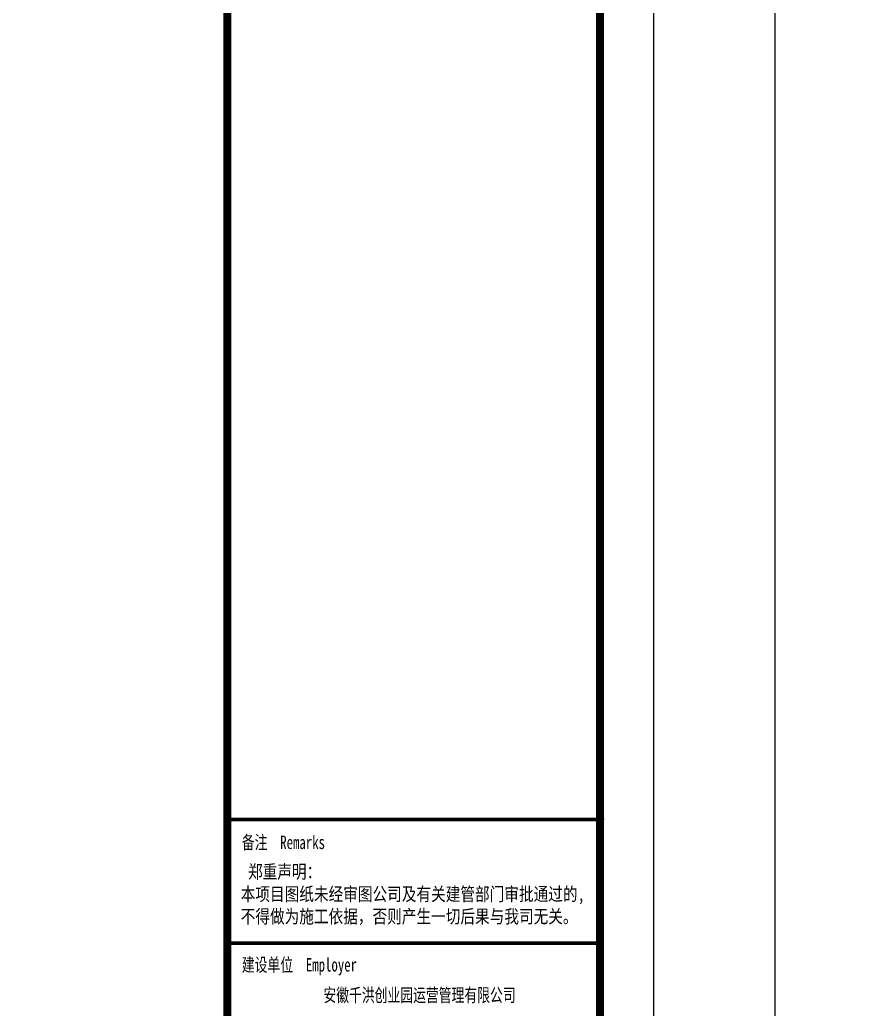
# Model space of a CAD drawing. Extents: x 180850 to 1399066, y 48356 to 327880.
# Drawn here: x 899113 to 921215, y 167824 to 194103 of the extents above; entities that cross this region are included whole.
import ezdxf
from ezdxf.enums import TextEntityAlignment as Align

# ---------------------------------------------------------------- set-up
doc = ezdxf.new("R2010")
doc.units = 0
doc.header["$LTSCALE"] = 1000
doc.layers.add('PUB_TITLE', color=4, linetype='Continuous')
doc.styles.add('_gyy_title_ST', font='', dxfattribs={"width": 0.8})
doc.styles.get('_gyy_title_ST').set_extended_font_data('SimSun')

msp = doc.modelspace()

# ---------------------------------------------------------------- linework, layer by layer
at = {"layer": 'PUB_TITLE'}
msp.add_line((914625.1, 172859.83), (904647.63, 172859.83), dxfattribs=at)
for points in [[(797005.45, 220381.89), (915934.63, 220381.89), (915934.63, 136381.97), (797005.45, 136381.97)], [(919169.3, 220381.89), (1038098.48, 220381.89), (1038098.48, 136381.97), (919169.3, 136381.97)]]:
    msp.add_lwpolyline(points, close=True, dxfattribs=at)
at = {"layer": 'PUB_TITLE', "const_width": 212.12}
for points in [[(800540.8, 137796.11), (800540.8, 218967.75), (914520.49, 218967.75), (914520.49, 137796.11)], [(904621.51, 218967.75), (914520.49, 218967.75), (914520.49, 137796.11), (904621.51, 137796.11)]]:
    msp.add_lwpolyline(points, close=True, dxfattribs=at)
at = {"layer": 'PUB_TITLE', "const_width": 99.77}
for points in [[(904647.63, 172859.83), (914625.1, 172859.83)], [(904647.63, 169581.51), (914625.1, 169581.51)]]:
    msp.add_lwpolyline(points, dxfattribs=at)

# ---------------------------------------------------------------- texts
at = {"layer": 'PUB_TITLE', "style": '_gyy_title_ST', "width": 0.7}
for s, p in [('备注  Remarks', (905008.3, 172078.36)), ('建设单位  Employer', (905008.3, 168826.07))]:
    msp.add_text(s, height=356.3382, dxfattribs=at).set_placement(p)
at = {"layer": 'PUB_TITLE', "color": 2, "style": '_gyy_title_ST', "width": 0.7}
msp.add_text('安徽千洪创业园运营管理有限公司', height=356.3382, dxfattribs=at).set_placement((909726.1, 168021.53), align=Align.CENTER)
at = {"layer": 'PUB_TITLE', "insert": (904978.51, 171654.81), "char_height": 356.3382, "width": 11402.833, "attachment_point": 1, "style": '_gyy_title_ST'}
msp.add_mtext(' 郑重声明：\\P本项目图纸未经审图公司及有关建管部门审批通过的,\\P不得做为施工依据，否则产生一切后果与我司无关。', dxfattribs=at)

doc.saveas('drawing.dxf')
